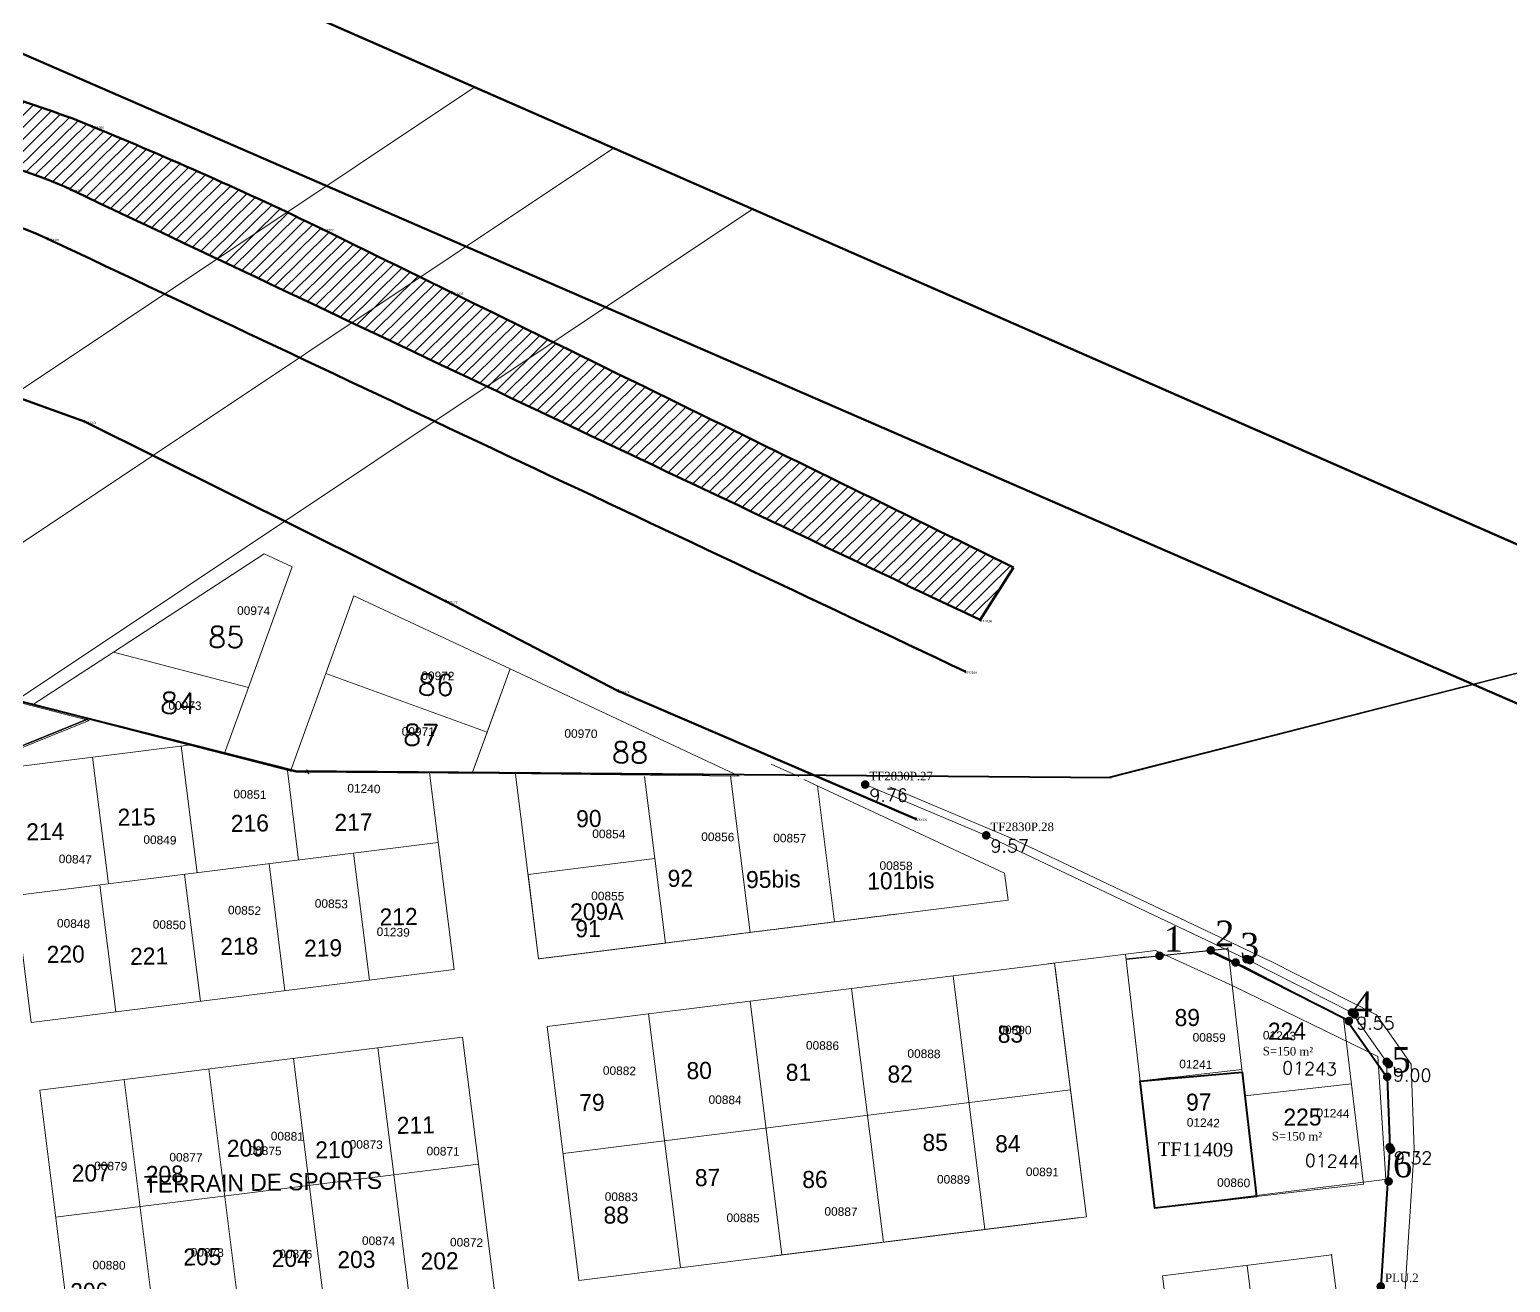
# Model space of a CAD drawing. Header units: metres. Extents: x 251686 to 255059, y 1627526 to 1631912.
# Drawn here: x 253898.6 to 254072.4, y 1631379.8 to 1631526.8 of the extents above; entities that cross this region are included whole.
import ezdxf
from ezdxf.enums import TextEntityAlignment as Align

# ---------------------------------------------------------------- set-up
doc = ezdxf.new("R2010")
doc.units = ezdxf.units.M
doc.header["$MEASUREMENT"] = 0
doc.linetypes.add('DGN Style 1', pattern=[0.16241, 0, -0.16241])
for name, color, linetype in [('A_revoir_niveau_0', 7, 'Continuous'), ('historique_numero_parcelle', 7, 'Continuous'), ('limites_parcelles', 7, 'Continuous'), ('limites_sections', 7, 'Continuous'), ('limites_tf', 7, 'Continuous'), ('numero_lot', 7, 'Continuous'), ('numero_parcelle', 7, 'Continuous'), ('toponymie', 7, 'Continuous')]:
    doc.layers.add(name, color=color, linetype=linetype)
doc.layers.add('Archive Parcelles 2830 Ajoutés', color=165, linetype='Continuous', lineweight=0, true_color=0x5b638b)
doc.layers.add('Lignes HT Vectorisées', color=6, linetype='Continuous', lineweight=0, true_color=0xff00ff)
for name, color, linetype, lineweight in [('Cotation Surface', 1, 'Continuous', 0), ('limites_communes_2025', 7, 'Continuous', 0), ('Numero Parcelles', 7, 'Continuous', 13), ('Régularisation', 1, 'Continuous', 40), ('TITRE FONCIER', 7, 'Continuous', 0), ('TopoAlt', 3, 'Continuous', 0), ('TopoCod', 3, 'Continuous', 0), ('TopoMat', 4, 'Continuous', 0), ('Voirie', 252, 'Continuous', 0), ('檩条', 4, 'Continuous', 0)]:
    doc.layers.add(name, color=color, linetype=linetype, lineweight=lineweight)
doc.styles.get("Standard").update_dxf_attribs({"font": 'txt.shx'})
doc.styles.add('Style-Arial', font='arial.ttf')
doc.styles.add('Style-Times New Roman', font='times.ttf')
doc.styles.add('Style-txt', font='txt.shx')
doc.styles.add('Times 1.0', font='times.ttf', dxfattribs={"width": 0.99, "height": 0.0254})
doc.styles.add('Times 1.5', font='times.ttf', dxfattribs={"width": 0.99, "height": 0.00762})

# ---------------------------------------------------------------- blocks, each defined once
blk = doc.blocks.new('TCPOINT_123')
at = {"color": 0, "const_width": 0.0005, "flags": 128}
blk.add_lwpolyline([(0, 0.00025, 1), (0, -0.00025, 1), (0, 0.00025)], format="xyb", dxfattribs=at)
at = {"color": 0}
blk.add_point((0, 0), dxfattribs=at)
at = {"layer": 'TopoAlt'}
blk.add_attdef('ALT', text='', height=0.0015, dxfattribs=at).set_placement((0.0005, -0.0005), align=Align.TOP_LEFT)
at = {"layer": 'TopoCod'}
blk.add_attdef('COD', text='', height=0.0015, dxfattribs=at).set_placement((-0.0005, 0), align=Align.MIDDLE_RIGHT)
at = {"layer": 'TopoMat', "style": 'Times 1.5', "width": 0.99}
blk.add_attdef('MAT', (0.0005, 0.0005), '', height=0.003, dxfattribs=at)
blk = doc.blocks.new('TCPOINT_29')
at = {"color": 0, "const_width": 0.0005, "flags": 128}
blk.add_lwpolyline([(0, 0.00025, 1), (0, -0.00025, 1), (0, 0.00025)], format="xyb", dxfattribs=at)
at = {"color": 0}
blk.add_point((0, 0), dxfattribs=at)
at = {"layer": 'TopoAlt'}
blk.add_attdef('ALT', text='', height=0.0015, dxfattribs=at).set_placement((0.0005, -0.0005), align=Align.TOP_LEFT)
at = {"layer": 'TopoCod'}
blk.add_attdef('COD', text='', height=0.0015, dxfattribs=at).set_placement((-0.0005, 0), align=Align.MIDDLE_RIGHT)
at = {"layer": 'TopoMat', "style": 'Times 1.5', "width": 0.99}
blk.add_attdef('MAT', (0.0005, 0.0005), '', height=0.003, dxfattribs=at)
blk = doc.blocks.new('*U138')
at = {"layer": '檩条', "color": 7, "linetype": 'Continuous', "lineweight": 0}
for p, q in [((-16.497313, 18.262173, 0.00005), (-18.361767, 33.145849, 0.00005)), ((-6.078739, 19.567291, 0.00005), (-7.943194, 34.450967, 0.00005)), ((5.828201, 21.058855, 0.00005), (4.510017, 31.581733, 0.00005)), ((-27.412008, 16.894906, 0.00005), (22.200146, 23.109743, 0.00005)), ((12.277794, 21.866786, 0.00005), (14.142249, 6.98311, 0.00005)), ((-7.567107, 19.380846, 0.00005), (-5.702652, 4.49717, 0.00005)), ((2.355344, 20.623816, 0.00005), (4.219798, 5.74014, 0.00005)), ((-17.489558, 18.137876, 0.00005), (-15.625103, 3.2542, 0.00005))]:
    blk.add_line(p, q, dxfattribs=at)
at = {"layer": '檩条', "color": 7, "lineweight": 0, "ltscale": 39.37}
for p, q in [((18.865445, -30.722137, 0.00005), (15.136543, -0.954845, 0.00005)), ((-0.979416, -33.208072, 0.00005), (-4.708318, -3.44078, 0.00005)), ((8.943015, -31.965105, 0.00005), (5.214113, -2.197812, 0.00005)), ((-10.901847, -34.451039, 0.00005), (-14.630749, -4.683747, 0.00005)), ((-22.688729, -20.81036, 0.00005), (26.923425, -14.595524, 0.00005))]:
    blk.add_line(p, q, dxfattribs=at)
at = {"layer": '檩条', "color": 5, "lineweight": 0, "style": 'Style-Arial'}
for s, rotation, p in [('00851', 358.3981, (-1.809044, 29.325848, -0.000071)), ('00849', 358.3981, (-12.373838, 23.982426, -0.000071)), ('00847', 358.3981, (-22.301645, 21.718665, -0.000071)), ('00852', 358.3981, (-2.449239, 15.713674, -0.000071)), ('00853', 358.3981, (7.735043, 16.495885, -0.000071)), ('00848', 358.3981, (-22.508094, 14.17408, -0.000071)), ('00850', 358.3981, (-11.279636, 14.034851, -0.000071)), ('01239', 358.26587, (14.998722, 13.17904, 0.00005)), ('00873', 359, (11.823863, -11.769329, 0.00005)), ('00877', 359, (-9.327791, -13.2796, 0.00005)), ('00875', 359, (-0.042561, -12.501937, 0.00005)), ('00871', 359, (20.84698, -12.56067, 0.00005)), ('00879', 359, (-18.147813, -14.300318, 0.00005)), ('00874', 359, (13.269662, -23.071414, 0.00005)), ('00872', 359, (23.594437, -23.251633, 0.00005)), ('00880', 359, (-18.35074, -25.926026, 0.00005)), ('00878', 359, (-6.821451, -24.433446, 0.00005)), ('00876', 359, (3.566622, -24.61477, 0.00005))]:
    blk.add_text(s, height=1, rotation=rotation, dxfattribs=at).set_placement(p, align=Align.TOP_LEFT)
at = {"layer": '檩条', "color": 7, "linetype": 'Continuous', "lineweight": 0, "style": 'Style-Arial'}
blk.add_text('00881', height=1, rotation=359, dxfattribs=at).set_placement((2.566495, -10.802248, 0.00005), align=Align.TOP_LEFT)
at = {"layer": '檩条', "color": 7, "lineweight": 13, "char_height": 1.999996, "attachment_point": 5, "rotation": 0.99997641, "line_spacing_factor": 0.6}
for s, insert in [('\\fComic Sans MS|b0|i0|c00|p71;215', (-13.182308, 26.103706, 0.00005)), ('\\fComic Sans MS|b0|i0|c00|p71;216', (0.102997, 25.381336, 0.00005)), ('\\fComic Sans MS|b0|i0|c00|p71;217', (12.259862, 25.511433, 0.00005)), ('\\fComic Sans MS|b0|i0|c00|p71;214', (-23.901578, 24.40843, 0.00005)), ('\\fComic Sans MS|b0|i0|c00|p71;212', (17.559702, 14.421884, 0.00005)), ('\\fComic Sans MS|b0|i0|c00|p71;220', (-21.504031, 10.012674, 0.00005)), ('\\fComic Sans MS|b0|i0|c00|p71;221', (-11.713668, 9.799294, 0.00005)), ('\\fComic Sans MS|b0|i0|c00|p71;218', (-1.134558, 10.948895, 0.00005)), ('\\fComic Sans MS|b0|i0|c00|p71;219', (8.697512, 10.737375, 0.00005)), ('\\fComic Sans MS|b0|i0|c00|p71;211', (19.569332, -10.026852, 0.00005)), ('\\fComic Sans MS|b0|i0|c00|p71;209', (-0.360548, -12.736988, 0.00005)), ('\\fComic Sans MS|b0|i0|c00|p71;210', (10.011489, -12.918592, 0.00005)), ('\\fComic Sans MS|b0|i0|c00|p71;207', (-18.560216, -15.659528, 0.00005)), ('\\fComic Sans MS|b0|i0|c00|p71;208', (-9.868734, -15.809164, 0.00005)), ('\\fComic Sans MS|b0|i0|c00|p71;205', (-5.471241, -25.488881, 0.00005)), ('\\fComic Sans MS|b0|i0|c00|p71;204', (4.892307, -25.670633, 0.00005)), ('\\fComic Sans MS|b0|i0|c00|p71;203', (12.602282, -25.802709, 0.00005)), ('\\fComic Sans MS|b0|i0|c00|p71;202', (22.36703, -25.973581, 0.00005)), ('\\fComic Sans MS|b0|i0|c00|p71;206', (-18.732026, -29.554236, 0.00005))]:
    blk.add_mtext(s, dxfattribs=dict(at, insert=insert))

msp = doc.modelspace()

# ---------------------------------------------------------------- hatches: boundary and pattern name
at = {"layer": 'voirie', "linetype": 'Continuous', "lineweight": 0}
h = msp.add_hatch(dxfattribs=at)
h.set_pattern_fill('HATCH', style=0, pattern_type=2)
h.set_pattern_definition([(44.628, (253668.0499, 1631419.1287), (-0.702501, 0.7116828), [])])
edge = h.paths.add_edge_path()
edge.add_line((254014.079304, 1631463.667753), (253932.931093, 1631503.370157))
edge.add_spline(control_points=[(253932.931093, 1631503.370157), (253924.092523, 1631507.694497), (253915.098483, 1631511.626571), (253905.977677, 1631515.407409), (253899.921812, 1631517.917739), (253893.648474, 1631519.63697), (253887.292702, 1631521.324847), (253883.300911, 1631522.384931), (253879.285759, 1631523.130477), (253875.209714, 1631523.676347), (253866.144829, 1631524.89033), (253856.924442, 1631525.115679), (253847.84401, 1631524.427036), (253840.300904, 1631523.854981), (253832.852613, 1631522.495762), (253825.45177, 1631520.458336), (253819.318192, 1631518.769783), (253813.36853, 1631516.948793), (253807.673767, 1631514.200629), (253799.463122, 1631510.238358), (253791.447537, 1631506.116216), (253783.652776, 1631501.496319), (253769.011768, 1631492.818704), (253754.391636, 1631484.128872), (253739.824024, 1631475.339329), (253733.473138, 1631471.507445), (253727.173175, 1631467.595833), (253720.820466, 1631463.763466), (253713.383875, 1631459.277232), (253705.763739, 1631455.13038), (253697.985612, 1631451.230459), (253690.627317, 1631447.54104), (253683.138111, 1631444.148493), (253675.436608, 1631441.29165), (253670.760303, 1631439.556993), (253666.081444, 1631437.830032), (253661.40557, 1631436.094638), (253655.087787, 1631433.74987), (253648.761201, 1631431.42864), (253642.452494, 1631429.059544)], knot_values=[0, 0, 0, 0, 0.0932003086, 0.0932003086, 0.0932003086, 0.1550817297, 0.1550817297, 0.1550817297, 0.193946821, 0.193946821, 0.193946821, 0.2803805015, 0.2803805015, 0.2803805015, 0.3521808843, 0.3521808843, 0.3521808843, 0.4116867117, 0.4116867117, 0.4116867117, 0.4974815362, 0.4974815362, 0.4974815362, 0.6586311284, 0.6586311284, 0.6586311284, 0.728885801, 0.728885801, 0.728885801, 0.8111271356, 0.8111271356, 0.8111271356, 0.8889294187, 0.8889294187, 0.8889294187, 0.9361704848, 0.9361704848, 0.9361704848, 1, 1, 1, 1], degree=3, periodic=0)
edge.add_line((253642.452494, 1631429.059544), (253634.560084, 1631426.095724))
edge.add_line((253634.560084, 1631426.095724), (253630.436218, 1631407.185099))
edge.add_spline(control_points=[(253630.436218, 1631407.185099), (253629.827564, 1631404.394019), (253633.358954, 1631402.30819), (253636.014093, 1631400.678747), (253639.345265, 1631398.634426), (253642.625314, 1631397.734968), (253646.190778, 1631397.208601), (253650.604206, 1631396.557048), (253655.098422, 1631396.249524), (253659.490862, 1631396.716238), (253663.446324, 1631397.136522), (253667.324978, 1631397.978165), (253671.138446, 1631399.540675), (253675.113773, 1631401.169504), (253678.870668, 1631402.949457), (253681.974057, 1631405.760455), (253686.355478, 1631409.729073), (253690.615218, 1631413.736494), (253694.824777, 1631417.843276), (253707.364086, 1631430.076437), (253719.775694, 1631442.424586), (253732.355315, 1631454.615382), (253736.55064, 1631458.681034), (253740.858149, 1631462.615467), (253745.193022, 1631466.542284), (253749.881853, 1631470.78974), (253754.880178, 1631474.608656), (253760.057687, 1631478.302022), (253771.436463, 1631486.419053), (253783.543976, 1631492.898333), (253796.102016, 1631499.182443), (253806.537918, 1631504.404624), (253817.027023, 1631508.641817), (253828.378917, 1631511.692146), (253836.596398, 1631513.900238), (253844.874369, 1631514.82893), (253853.196918, 1631515.154087), (253861.345025, 1631515.472428), (253869.559988, 1631515.166881), (253877.706461, 1631514.079934), (253886.497743, 1631512.906952), (253895.495556, 1631511.769239), (253903.472495, 1631507.994517)], knot_values=[0, 0, 0, 0, 0.0271111425, 0.0271111425, 0.0271111425, 0.0611251292, 0.0611251292, 0.0611251292, 0.1032285682, 0.1032285682, 0.1032285682, 0.1411433899, 0.1411433899, 0.1411433899, 0.1806674796, 0.1806674796, 0.1806674796, 0.2364683054, 0.2364683054, 0.2364683054, 0.4026861691, 0.4026861691, 0.4026861691, 0.4581201173, 0.4581201173, 0.4581201173, 0.5180804467, 0.5180804467, 0.5180804467, 0.6498571884, 0.6498571884, 0.6498571884, 0.7593654693, 0.7593654693, 0.7593654693, 0.8386370165, 0.8386370165, 0.8386370165, 0.9162470191, 0.9162470191, 0.9162470191, 1, 1, 1, 1], degree=3, periodic=0)
edge.add_line((253903.472495, 1631507.994517), (254010.180906, 1631457.499639))
edge.add_line((254010.180906, 1631457.499639), (254014.079304, 1631463.667753))

# ---------------------------------------------------------------- linework, layer by layer
at = {"layer": 'A_revoir_niveau_0', "color": 7, "ltscale": 39.37, "flags": 128}
msp.add_lwpolyline([(253931.16458, 1631439.880007), (253931.376449, 1631439.459546)], dxfattribs=at)
at = {"layer": 'A_revoir_niveau_0', "color": 1, "ltscale": 39.37, "flags": 128}
msp.add_lwpolyline([(253931.164682, 1631439.87998), (253931.188149, 1631439.905447)], close=True, dxfattribs=at)
at = {"layer": 'A_revoir_niveau_0', "color": 7, "lineweight": 0, "flags": 128}
msp.add_lwpolyline([(253996.672907, 1631438.190989), (254010.879907, 1631432.234989), (254041.424907, 1631417.715989), (254053.785907, 1631411.458989), (254057.857907, 1631405.665989), (254058.211907, 1631395.647989), (254057.161907, 1631379.325989), (254054.597907, 1631363.095989), (254056.112907, 1631348.883989)], dxfattribs=at)
at = {"layer": 'A_revoir_niveau_0', "color": 1, "lineweight": 0, "flags": 128}
msp.add_lwpolyline([(253999.537174, 1631437.916475), (254013.744174, 1631431.960475), (254044.289174, 1631417.441475), (254056.650174, 1631411.184475), (254060.722174, 1631405.391475), (254061.076174, 1631395.373475), (254060.026174, 1631379.051475), (254057.462174, 1631362.821475), (254058.977174, 1631348.609475)], dxfattribs=at)
at = {"layer": 'A_revoir_niveau_0', "color": 7, "lineweight": 30, "ltscale": 1000, "flags": 128}
for points in [[(254027.298223, 1631417.696513), (254039.232375, 1631418.956473)], [(254029.670924, 1631417.947013), (254027.298223, 1631417.696513)], [(254037.215026, 1631418.743489), (254041.365045, 1631416.717138), (254052.78598, 1631410.784456)]]:
    msp.add_lwpolyline(points, dxfattribs=at)
at = {"layer": 'A_revoir_niveau_0', "color": 7, "lineweight": 40, "flags": 128}
for points in [[(254036.813397, 1631418.800821), (254040.984473, 1631416.818177), (254053.11153, 1631410.679597), (254057.922705, 1631403.835015)], [(254057.922705, 1631403.835015), (254058.212005, 1631395.648001), (254057.162005, 1631379.326001), (254054.598005, 1631363.096001), (254056.113005, 1631348.884001)]]:
    msp.add_lwpolyline(points, dxfattribs=at)
at = {"layer": 'A_revoir_niveau_0', "color": 0, "ltscale": 39.37}
for p in [(253930.987607, 1631439.679837), (253931.014272, 1631439.660369), (253931.089084, 1631439.77008), (253931.089084, 1631439.77008), (253931.115748, 1631439.750611), (253931.19056, 1631439.860322), (253931.191244, 1631439.860539), (253931.191244, 1631439.860539)]:
    msp.add_point(p, dxfattribs=at)
at = {"layer": 'A_revoir_niveau_0', "color": 0, "lineweight": 0, "ltscale": 39.37}
for p in [(253930.987607, 1631439.679837), (253931.014272, 1631439.660369), (253931.089084, 1631439.77008), (253931.089084, 1631439.77008), (253931.115748, 1631439.750611), (253931.19056, 1631439.860322), (253931.191244, 1631439.860539), (253931.191244, 1631439.860539)]:
    msp.add_point(p, dxfattribs=at)
at = {"layer": 'Archive Parcelles 2830 Ajoutés', "color": 1, "lineweight": 0, "ltscale": 39.37}
for p, q in [((254018.108839, 1631417.159302), (254030.732159, 1631418.740605)), ((254028.817071, 1631403.383502), (254032.596726, 1631403.856973))]:
    msp.add_line(p, q, dxfattribs=at)
at = {"layer": 'Archive Parcelles 2830 Ajoutés', "color": 1, "lineweight": 0}
msp.add_line((254039.824638, 1631414.581112), (254030.732159, 1631418.740605), dxfattribs=at)
at = {"layer": 'Archive Parcelles 2830 Ajoutés', "color": 1, "lineweight": 0, "flags": 128}
msp.add_lwpolyline([(254057.972085, 1631391.918502), (254030.645037, 1631388.495285)], dxfattribs=at)
at = {"layer": 'Lignes HT Vectorisées', "color": 5, "flags": 128}
msp.add_lwpolyline([(253756.669149, 1629670.287472), (253861.621399, 1629827.964829), (253775.882942, 1630131.985118), (253683.847384, 1630461.074745), (253586.374624, 1630811.106198), (253617.63126, 1631056.920646), (253648.501603, 1631303.479896), (253822.386232, 1631416.29853), (253967.163614, 1631512.857485)], dxfattribs=at)
at = {"layer": 'limites_communes_2025', "color": 3, "lineweight": 80, "flags": 128}
for points in [[(252710.2872, 1631107.3833), (252982.4701, 1631682.9759), (252993.7572, 1631687.3199), (253010.694, 1631729.9757), (253066.3854, 1631842.8952), (253066.3854, 1631842.8952), (253098.7298, 1631912.4498), (253659.0228, 1631648.0069), (253757.0504, 1631605.0124), (254274.3391, 1631378.1314), (254622, 1631294), (254624.2075, 1631293.4301), (254621.5327, 1631279.8563), (254569.5419, 1631182.2248), (254530.2512, 1631049.2714), (254527.2805, 1631037.9628), (254483.023, 1630869.4867), (254395.3871, 1630569.1026), (254353.2541, 1630409.5098), (254309.9852, 1630253.9323), (254287.3632, 1630130.504)], [(254274.3391, 1631378.1314), (253757.0504, 1631605.0124), (253659.0228, 1631648.0069)]]:
    msp.add_lwpolyline(points, dxfattribs=at)
at = {"layer": 'limites_parcelles', "color": 7, "linetype": 'Continuous', "lineweight": 0}
for p, q in [((253895.102237, 1631440.047432), (253917.302645, 1631442.828442)), ((253985.64175, 1631440.604158), (253988.905887, 1631439.122965)), ((253895.102237, 1631440.047432), (253898.831147, 1631410.28008)), ((253948.4433, 1631416.494917), (253945.55084, 1631439.585016)), ((254030.645087, 1631388.494847), (254027.228855, 1631418.301752)), ((254042.567039, 1631389.861247), (254039.220176, 1631419.062913)), ((253898.831147, 1631410.28008), (253948.4433, 1631416.494917)), ((254052.78598, 1631410.784456), (254055.139031, 1631391.302149)), ((253899.82552, 1631402.342136), (253949.437674, 1631408.556972)), ((253953.166576, 1631378.78968), (253949.437674, 1631408.556972)), ((254028.93709, 1631403.397258), (254040.859043, 1631404.763657)), ((253903.554422, 1631372.574843), (253899.82552, 1631402.342136)), ((254041.213801, 1631401.668361), (254053.713985, 1631403.100955))]:
    msp.add_line(p, q, dxfattribs=at)
at = {"layer": 'limites_parcelles', "color": 7, "lineweight": 0, "ltscale": 39.37}
for p, q in [((253958.365731, 1631417.737884), (253955.649729, 1631439.419338)), ((253973.249377, 1631419.602335), (253970.802645, 1631439.134248)), ((253983.171808, 1631420.845303), (253980.871517, 1631439.208194)), ((253993.094239, 1631422.08827), (253991.097117, 1631438.031008)), ((253957.122764, 1631427.660315), (253972.00641, 1631429.524766)), ((253973.249377, 1631419.602335), (253972.00641, 1631429.524766)), ((253958.365731, 1631417.737884), (253957.122764, 1631427.660315)), ((254013.036049, 1631427.802836), (254013.432748, 1631424.636043)), ((253958.365731, 1631417.737884), (254013.432748, 1631424.636043)), ((253958.365731, 1631417.737884), (253973.249377, 1631419.602335)), ((253959.360105, 1631409.79994), (254018.89469, 1631417.257744)), ((254022.623592, 1631387.490452), (254018.89469, 1631417.257744)), ((253998.809758, 1631384.50733), (253995.080856, 1631414.274622)), ((254010.716675, 1631385.998891), (254006.987773, 1631415.766183)), ((253986.902841, 1631383.015769), (253983.173939, 1631412.783061)), ((253974.995924, 1631381.524208), (253971.267022, 1631411.291501)), ((253963.089007, 1631380.032647), (253959.360105, 1631409.79994)), ((253961.224556, 1631394.916294), (254020.759141, 1631402.374098)), ((253963.089007, 1631380.032647), (254022.623592, 1631387.490452))]:
    msp.add_line(p, q, dxfattribs=at)
at = {"layer": 'limites_parcelles', "color": 7, "linetype": 'DGN Style 1', "lineweight": 0}
msp.add_line((253958.365731, 1631417.737884), (254000.385997, 1631423.001697), dxfattribs=at)
at = {"layer": 'limites_parcelles', "color": 7, "lineweight": 0}
msp.add_line((254022.623592, 1631387.490452), (254018.961273, 1631416.726217), dxfattribs=at)
at = {"layer": 'limites_parcelles', "color": 7, "lineweight": 0, "ltscale": 39370}
for p, q in [((254031.556006, 1631380.547003), (254051.400576, 1631383.03306)), ((254055.129653, 1631353.266263), (254051.400576, 1631383.03306)), ((254045.207368, 1631352.023235), (254041.478291, 1631381.790032)), ((254035.285083, 1631350.780207), (254031.556006, 1631380.547003))]:
    msp.add_line(p, q, dxfattribs=at)
at = {"layer": 'limites_parcelles', "color": 7, "lineweight": 0, "flags": 128}
for points in [[(253761.441639, 1630127.929408), (253669.399425, 1630457.042785), (253571.924424, 1630807.082271), (253571.51908, 1630809.029393), (253571.374904, 1630811.013026), (253571.494427, 1630812.998296), (253602.749246, 1631058.798456), (253633.6178, 1631305.343416), (253634.165779, 1631307.894016), (253635.14739, 1631310.311098), (253636.532942, 1631312.521547), (253638.280524, 1631314.458505), (253640.337273, 1631316.063379), (253814.14227, 1631428.830345), (253814.14227, 1631428.830345), (253950.854808, 1631520.01047), (253983.472344, 1631505.704533), (253830.629866, 1631403.767217), (253662.51866, 1631294.693741), (253632.51326, 1631055.042836), (253601.636463, 1630812.215479), (253698.295348, 1630465.106707), (253790.324263, 1630136.040833)], [(254039.824638, 1631414.581112), (254056.833747, 1631406.308443), (254057.742296, 1631391.889717)], [(254022.623592, 1631387.490452), (253985.64175, 1631382.857794)], [(254021.806966, 1631387.388154), (253985.641848, 1631382.857807)]]:
    msp.add_lwpolyline(points, dxfattribs=at)
at = {"layer": 'limites_parcelles', "color": 7, "lineweight": 0, "ltscale": 39.37, "flags": 128}
msp.add_lwpolyline([(253989.484642, 1631438.782761), (254013.036049, 1631427.802836)], dxfattribs=at)
at = {"layer": 'limites_parcelles', "color": 7, "linetype": 'Continuous', "lineweight": 0, "flags": 128}
msp.add_lwpolyline([(254055.139031, 1631391.302149), (254030.645087, 1631388.494847)], dxfattribs=at)
at = {"layer": 'limites_parcelles', "color": 7, "linetype": 'Continuous', "lineweight": 0}
for points in [[(253926.14898, 1631465.262976), (253929.44698, 1631463.720976), (253924.31298, 1631449.594976), (253908.48698, 1631453.739976)], [(253955.00598, 1631451.767976), (253936.68798, 1631460.329976), (253933.39398, 1631451.227976), (253952.31098, 1631444.352976)], [(253924.31298, 1631449.594976), (253921.46498, 1631441.758976), (253898.98098, 1631447.537976), (253908.48698, 1631453.739976)], [(253952.31098, 1631444.352976), (253950.55798, 1631439.531976), (253929.24498, 1631439.759976), (253933.39398, 1631451.227976)], [(253981.89898, 1631439.196976), (253955.00598, 1631451.767976), (253950.55798, 1631439.531976)]]:
    msp.add_3dface(points, dxfattribs=at)
at = {"layer": 'limites_sections', "color": 112, "linetype": 'Continuous', "lineweight": 40, "flags": 128}
msp.add_lwpolyline([(253674.590697, 1631377.408104), (253696.537777, 1631631.552986), (253757.0504, 1631605.0124), (254274.3391, 1631378.1314), (254391.230087, 1631349.844634), (254373.700701, 1631270.312536), (254242.098307, 1630809.467069), (253976.914647, 1630881.792805), (253928.216166, 1630961.492497), (253736.80282, 1630938.191521), (253609.69659, 1630931.397239), (253609.133378, 1630987.020807), (253623.83294, 1631051.575567), (253646.244957, 1631234.319701), (253674.590697, 1631377.408104)], close=True, dxfattribs=at)
at = {"layer": 'limites_tf', "color": 5, "linetype": 'Continuous', "lineweight": 30}
for p, q in [((253929.862811, 1631439.780636), (253862.43798, 1631456.929976)), ((253818.461117, 1631410.52824), (253905.634214, 1631445.945696)), ((253905.634214, 1631445.945696), (253929.862811, 1631439.780636)), ((253929.862811, 1631439.780636), (254025.53971, 1631438.999371))]:
    msp.add_line(p, q, dxfattribs=at)
at = {"layer": 'limites_tf', "color": 80, "linetype": 'Continuous', "lineweight": 13}
msp.add_line((253905.23798, 1631445.931976), (253929.24498, 1631439.758976), dxfattribs=at)
at = {"layer": 'limites_tf', "color": 5, "linetype": 'Continuous', "lineweight": 30, "flags": 128}
for points in [[(253842.154425, 1631567.686075), (254094.929367, 1631456.819876), (254025.187551, 1631439.005917), (253929.869701, 1631439.644724), (253861.199445, 1631457.148589), (253816.570601, 1631498.262269), (253779.16867, 1631547.831239), (253842.154425, 1631567.686075)], [(254274.3391, 1631378.1314), (254094.976587, 1631456.799166), (254025.54142, 1631439.008178), (253929.864547, 1631439.792616), (253905.635539, 1631445.95606), (253905.632255, 1631445.956895), (253818.461883, 1631410.543913), (253674.277908, 1631258.406557), (253665.394457, 1631185.372073), (253745.984499, 1631186.024399), (253792.46809, 1631183.466396), (253798.245874, 1631304.469707), (253966.13604, 1631327.311891), (253984.263036, 1631250.786115), (254072.173207, 1631231.504368), (254122.355221, 1631360.284141), (254263.725588, 1631310.14601), (254286.770059, 1631375.123199), (254274.3391, 1631378.1314)]]:
    msp.add_lwpolyline(points, close=True, dxfattribs=at)
at = {"layer": 'limites_tf', "color": 5, "linetype": 'Continuous', "lineweight": 40, "flags": 128}
msp.add_lwpolyline([(254040.893607, 1631404.46208), (254041.213801, 1631401.668361), (254042.567039, 1631389.861247), (254030.645087, 1631388.494847), (254028.93709, 1631403.397258), (254040.893607, 1631404.46208)], close=True, dxfattribs=at)
at = {"layer": 'limites_tf', "color": 0, "lineweight": 0, "ltscale": 39370}
for p in [(254051.400483, 1631383.033048), (254051.400576, 1631383.03306)]:
    msp.add_point(p, dxfattribs=at)
at = {"layer": 'Régularisation', "color": 1, "linetype": 'Continuous', "lineweight": 13, "flags": 128}
msp.add_lwpolyline([(253839.764432, 1631477.428908), (253862.454658, 1631456.808139), (253905.623831, 1631445.708344), (253818.364453, 1631410.503997), (253673.8142, 1631258.714609), (253664.56035, 1631257.260146), (253678.091869, 1631366.549654), (253696.37845, 1631371.500713), (253714.560694, 1631385.713133), (253732.851333, 1631402.994682), (253767.095856, 1631437.91941), (253785.21246, 1631451.522411), (253805.648614, 1631462.903862), (253839.764432, 1631477.428908)], close=True, dxfattribs=at)
at = {"layer": 'voirie', "color": 7, "linetype": 'Continuous', "lineweight": 80}
msp.add_line((254014.079304, 1631463.667753), (254010.180906, 1631457.499639), dxfattribs=at)
at = {"layer": 'voirie', "color": 7, "linetype": 'Continuous', "lineweight": 80, "flags": 128}
for points in [[(253698.51917, 1631630.683955), (253845.452498, 1631546.722054), (254110.962317, 1631431.283002), (254263.236638, 1631383.000901)], [(254002.582337, 1631434.179481), (253967.658067, 1631449.191546), (253947.456042, 1631459.726932), (253905.076879, 1631480.786526), (253881.839745, 1631489.158572), (253857.730905, 1631492.342168), (253833.242768, 1631489.012089), (253796.061212, 1631473.645168), (253774.262524, 1631461.750447), (253754.966455, 1631447.324424), (253719.981128, 1631412.270829), (253702.07385, 1631395.343736), (253685.777384, 1631383.003282)], [(254002.582244, 1631434.179469), (253985.64175, 1631441.461276)]]:
    msp.add_lwpolyline(points, dxfattribs=at)
at = {"layer": 'voirie', "color": 7, "linetype": 'Continuous', "lineweight": 80}
for points, knots in [([(254014.079304, 1631463.667753), (253987.0299, 1631476.901888), (253959.980497, 1631490.136023), (253932.931093, 1631503.370157), (253924.092523, 1631507.694497), (253915.098483, 1631511.626571), (253905.977677, 1631515.407409), (253899.921812, 1631517.917739), (253893.648474, 1631519.63697), (253887.292702, 1631521.324847), (253883.300911, 1631522.384931), (253879.285759, 1631523.130477), (253875.209714, 1631523.676347), (253866.144829, 1631524.89033), (253856.924442, 1631525.115679), (253847.84401, 1631524.427036), (253840.300904, 1631523.854981), (253832.852613, 1631522.495762), (253825.45177, 1631520.458336), (253819.318192, 1631518.769783), (253813.36853, 1631516.948793), (253807.673767, 1631514.200629), (253799.463122, 1631510.238358), (253791.447537, 1631506.116216), (253783.652776, 1631501.496319), (253769.011768, 1631492.818704), (253754.391636, 1631484.128872), (253739.824024, 1631475.339329), (253733.473138, 1631471.507445), (253727.173175, 1631467.595833), (253720.820466, 1631463.763466), (253713.383875, 1631459.277232), (253705.763739, 1631455.13038), (253697.985612, 1631451.230459), (253690.627317, 1631447.54104), (253683.138111, 1631444.148493), (253675.436608, 1631441.29165), (253670.760303, 1631439.556993), (253666.081444, 1631437.830032), (253661.40557, 1631436.094638), (253655.087787, 1631433.74987), (253648.761201, 1631431.42864), (253642.452494, 1631429.059544), (253639.821691, 1631428.071604), (253637.190887, 1631427.083664), (253634.560084, 1631426.095724)], [0, 0, 0, 0, 0.2174253252, 0.2174253252, 0.2174253252, 0.2884704723, 0.2884704723, 0.2884704723, 0.3356417182, 0.3356417182, 0.3356417182, 0.3652679735, 0.3652679735, 0.3652679735, 0.4311550251, 0.4311550251, 0.4311550251, 0.4858873414, 0.4858873414, 0.4858873414, 0.5312477091, 0.5312477091, 0.5312477091, 0.5966477707, 0.5966477707, 0.5966477707, 0.719489601, 0.719489601, 0.719489601, 0.7730436464, 0.7730436464, 0.7730436464, 0.835734938, 0.835734938, 0.835734938, 0.8950424096, 0.8950424096, 0.8950424096, 0.9310535403, 0.9310535403, 0.9310535403, 0.979709788, 0.979709788, 0.979709788, 1, 1, 1, 1]), ([(253634.560084, 1631426.095724), (253633.185462, 1631419.792182), (253631.81084, 1631413.48864), (253630.436218, 1631407.185099), (253629.827564, 1631404.394019), (253633.358954, 1631402.30819), (253636.014093, 1631400.678747), (253639.345265, 1631398.634426), (253642.625314, 1631397.734968), (253646.190778, 1631397.208601), (253650.604206, 1631396.557048), (253655.098422, 1631396.249524), (253659.490862, 1631396.716238), (253663.446324, 1631397.136522), (253667.324978, 1631397.978165), (253671.138446, 1631399.540675), (253675.113773, 1631401.169504), (253678.870668, 1631402.949457), (253681.974057, 1631405.760455), (253686.355478, 1631409.729073), (253690.615218, 1631413.736494), (253694.824777, 1631417.843276), (253707.364086, 1631430.076437), (253719.775694, 1631442.424586), (253732.355315, 1631454.615382), (253736.55064, 1631458.681034), (253740.858149, 1631462.615467), (253745.193022, 1631466.542284), (253749.881853, 1631470.78974), (253754.880178, 1631474.608656), (253760.057687, 1631478.302022), (253771.436463, 1631486.419053), (253783.543976, 1631492.898333), (253796.102016, 1631499.182443), (253806.537918, 1631504.404624), (253817.027023, 1631508.641817), (253828.378917, 1631511.692146), (253836.596398, 1631513.900238), (253844.874369, 1631514.82893), (253853.196918, 1631515.154087), (253861.345025, 1631515.472428), (253869.559988, 1631515.166881), (253877.706461, 1631514.079934), (253886.497743, 1631512.906952), (253895.495556, 1631511.769239), (253903.472495, 1631507.994517), (253939.041965, 1631491.162891), (253974.611435, 1631474.331265), (254010.180906, 1631457.499639)], [0, 0, 0, 0, 0.0426778891, 0.0426778891, 0.0426778891, 0.061574792, 0.061574792, 0.061574792, 0.0852830885, 0.0852830885, 0.0852830885, 0.1146298635, 0.1146298635, 0.1146298635, 0.1410571048, 0.1410571048, 0.1410571048, 0.1686060318, 0.1686060318, 0.1686060318, 0.207500106, 0.207500106, 0.207500106, 0.3233566339, 0.3233566339, 0.3233566339, 0.3619949884, 0.3619949884, 0.3619949884, 0.4037883036, 0.4037883036, 0.4037883036, 0.4956388148, 0.4956388148, 0.4956388148, 0.5719678501, 0.5719678501, 0.5719678501, 0.6272213951, 0.6272213951, 0.6272213951, 0.6813168167, 0.6813168167, 0.6813168167, 0.7396939932, 0.7396939932, 0.7396939932, 1, 1, 1, 1]), ([(253618.558244, 1630811.932652), (253615.639965, 1630812.823285), (253612.721686, 1630813.713918), (253609.803407, 1630814.60455), (253607.051619, 1630815.444371), (253604.28836, 1630818.63114), (253604.597998, 1630821.489492), (253608.879476, 1630861.012923), (253613.679035, 1630900.534004), (253618.076199, 1630940.073487), (253623.136282, 1630985.573973), (253628.268606, 1631030.976074), (253633.223772, 1631076.576022), (253634.317535, 1631086.641381), (253634.390859, 1631096.772138), (253634.417469, 1631106.867911), (253634.441295, 1631115.907208), (253633.982819, 1631124.943612), (253633.083457, 1631133.978144), (253632.018726, 1631144.673885), (253630.477717, 1631155.231028), (253628.292656, 1631165.75292), (253626.554852, 1631174.121101), (253624.462729, 1631182.356365), (253622.245744, 1631190.583704), (253615.784295, 1631214.56245), (253606.592977, 1631237.586064), (253600.20021, 1631261.731338), (253597.027588, 1631273.714228), (253595.436991, 1631285.931137), (253594.149848, 1631298.19839), (253593.061889, 1631308.567295), (253593.037429, 1631319.04618), (253593.55566, 1631329.437908), (253594.188212, 1631342.122032), (253596.8899, 1631354.525442), (253600.110726, 1631367.008141), (253602.257842, 1631375.329548), (253604.954448, 1631382.588503), (253611.011083, 1631389.976855), (253613.642329, 1631393.186654), (253616.792364, 1631396.786055), (253620.285227, 1631395.975768), (253624.378482, 1631395.0262), (253628.459689, 1631393.20247), (253632.606743, 1631392.010686), (253636.54384, 1631390.87924), (253640.468697, 1631389.654666), (253644.453802, 1631388.746699), (253649.761946, 1631387.537291), (253655.405416, 1631388.431876), (253660.812723, 1631389.297499), (253665.215455, 1631390.002306), (253669.489528, 1631390.982027), (253673.644372, 1631392.898265), (253678.238138, 1631395.016937), (253682.490995, 1631397.435796), (253686.073026, 1631400.813738), (253690.223101, 1631404.727358), (253694.323273, 1631408.653403), (253698.389043, 1631412.636025), (253711.293324, 1631425.2764), (253724.093398, 1631438.011808), (253737.033453, 1631450.616925), (253740.955361, 1631454.437318), (253745.028885, 1631458.085565), (253749.109963, 1631461.745752), (253753.835806, 1631465.984208), (253758.828345, 1631469.83763), (253764.00603, 1631473.567288), (253774.841242, 1631481.37225), (253786.412482, 1631487.56758), (253798.462042, 1631493.48), (253808.963888, 1631498.632994), (253819.557771, 1631502.666107), (253830.925024, 1631505.693489), (253838.266496, 1631507.648705), (253845.655041, 1631508.615547), (253853.090516, 1631508.931646), (253861.206892, 1631509.276692), (253869.398631, 1631508.891861), (253877.514405, 1631507.757047), (253885.439796, 1631506.648854), (253893.544762, 1631505.622911), (253900.743999, 1631502.228111), (253936.629224, 1631485.306432), (253972.51445, 1631468.384754), (254008.399675, 1631451.463076)], [0, 0, 0, 0, 0.0087382484, 0.0087382484, 0.0087382484, 0.0169779686, 0.0169779686, 0.0169779686, 0.1309114656, 0.1309114656, 0.1309114656, 0.2620216633, 0.2620216633, 0.2620216633, 0.2909618549, 0.2909618549, 0.2909618549, 0.3168735907, 0.3168735907, 0.3168735907, 0.3475497981, 0.3475497981, 0.3475497981, 0.3719469377, 0.3719469377, 0.3719469377, 0.4430528956, 0.4430528956, 0.4430528956, 0.4783415758, 0.4783415758, 0.4783415758, 0.5081693578, 0.5081693578, 0.5081693578, 0.5445770939, 0.5445770939, 0.5445770939, 0.5688477719, 0.5688477719, 0.5688477719, 0.5793919363, 0.5793919363, 0.5793919363, 0.5917485506, 0.5917485506, 0.5917485506, 0.6034795707, 0.6034795707, 0.6034795707, 0.6191052461, 0.6191052461, 0.6191052461, 0.6318279681, 0.6318279681, 0.6318279681, 0.6458947313, 0.6458947313, 0.6458947313, 0.6621922199, 0.6621922199, 0.6621922199, 0.7139185453, 0.7139185453, 0.7139185453, 0.7295959021, 0.7295959021, 0.7295959021, 0.7477501072, 0.7477501072, 0.7477501072, 0.7857409622, 0.7857409622, 0.7857409622, 0.8188520569, 0.8188520569, 0.8188520569, 0.840236657, 0.840236657, 0.840236657, 0.8635795445, 0.8635795445, 0.8635795445, 0.8863748433, 0.8863748433, 0.8863748433, 1, 1, 1, 1])]:
    msp.add_open_spline(points, degree=3, knots=knots, dxfattribs=at)
for p in [(253905.977677, 1631515.407409), (253903.472495, 1631507.994517), (253932.931093, 1631503.370157), (253900.743999, 1631502.228111), (253948.152064, 1631495.923177), (253905.076879, 1631480.786526), (253947.456042, 1631459.726932), (254010.180906, 1631457.499639), (254008.399675, 1631451.463076), (253967.658067, 1631449.191546), (254002.582244, 1631434.179469), (254002.582337, 1631434.179481)]:
    msp.add_point(p, dxfattribs=at)

# ---------------------------------------------------------------- block references
at = {"layer": 'toponymie', "color": 0, "lineweight": 0}
ref = msp.add_blockref('TCPOINT_123', (253996.672907, 1631438.190989), dxfattribs=dict(at, xscale=1000, yscale=1000, zscale=1000))
ref.add_attrib('MAT', 'TF2830P.27', (253997.172907, 1631438.690989), dxfattribs={"layer": 'TopoMat', "height": 1, "style": 'Times 1.5', "width": 0.99})
ref.add_attrib('ALT', '9.76', dxfattribs={"layer": 'TopoAlt', "height": 1.5}).set_placement((253997.172907, 1631437.690989), align=Align.TOP_LEFT)
ref = msp.add_blockref('TCPOINT_123', (254010.879907, 1631432.234989), dxfattribs=dict(at, xscale=1000, yscale=1000, zscale=1000))
ref.add_attrib('MAT', 'TF2830P.28', (254011.379907, 1631432.734989), dxfattribs={"layer": 'TopoMat', "height": 1, "style": 'Times 1.5', "width": 0.99})
ref.add_attrib('ALT', '9.57', dxfattribs={"layer": 'TopoAlt', "height": 1.5}).set_placement((254011.379907, 1631431.734989), align=Align.TOP_LEFT)
at = {"layer": 'toponymie', "lineweight": 30, "ltscale": 1000, "xscale": 1000, "yscale": 1000, "zscale": 1000, "rotation": 359.3981}
for p, values in [((254031.206849, 1631418.10917), {'MAT': '1'}), ((254037.215026, 1631418.743489), {'MAT': '2'}), ((254040.134951, 1631417.317762), {'MAT': '3'}), ((254053.426947, 1631410.451502), {'MAT': '4'}), ((254057.920317, 1631403.914133), {'MAT': '5'}), ((254058.090149, 1631391.640383), {'MAT': '6'})]:
    msp.add_blockref('TCPOINT_29', p, dxfattribs=at).add_auto_attribs(values)
at = {"layer": 'toponymie', "color": 0, "lineweight": 0, "xscale": 1000, "yscale": 1000, "zscale": 1000}
for p in [(254041.424907, 1631417.715989), (254057.857907, 1631405.665989)]:
    msp.add_blockref('TCPOINT_123', p, dxfattribs=at)
at = {"layer": 'toponymie', "color": 0, "lineweight": 30, "ltscale": 1000, "xscale": 1000, "yscale": 1000, "zscale": 1000, "rotation": 359.3981}
for p in [(254041.814983, 1631417.610284), (254054.109572, 1631411.223778), (254058.369234, 1631395.367155)]:
    msp.add_blockref('TCPOINT_29', p, dxfattribs=at)
at = {"layer": 'toponymie', "color": 0, "lineweight": 0, "xscale": 1000, "yscale": 1000, "zscale": 1000}
for p, values in [((254053.785907, 1631411.458989), {'ALT': '9.55'}), ((254058.211907, 1631395.647989), {'ALT': '9.32'})]:
    msp.add_blockref('TCPOINT_123', p, dxfattribs=at).add_auto_attribs(values)
at = {"layer": 'toponymie', "color": 0, "lineweight": 30, "ltscale": 1000, "xscale": 1000, "yscale": 1000, "zscale": 1000, "rotation": 359.3981}
msp.add_blockref('TCPOINT_29', (254058.120492, 1631405.388321), dxfattribs=at).add_auto_attribs({'ALT': '9.00'})
at = {"layer": 'toponymie', "color": 0, "lineweight": 0}
ref = msp.add_blockref('TCPOINT_123', (254057.161907, 1631379.325989), dxfattribs=dict(at, xscale=1000, yscale=1000, zscale=1000))
ref.add_attrib('MAT', 'PLU.2', (254057.661907, 1631379.825989), dxfattribs={"layer": 'TopoMat', "height": 1, "style": 'Times 1.5', "width": 0.99})
ref.add_attrib('ALT', '9.32', dxfattribs={"layer": 'TopoAlt', "height": 1.5}).set_placement((254057.661907, 1631378.825989), align=Align.TOP_LEFT)
at = {"layer": '檩条', "color": 7, "lineweight": 0, "ltscale": 39.37}
msp.add_blockref('*U138', (253924.3787, 1631408.26885, -0.00005), dxfattribs=at)

# ---------------------------------------------------------------- texts
at = {"layer": 'Cotation Surface', "color": 7, "style": 'Times 1.0', "width": 0.99}
for p in [(254046.276728, 1631406.907626), (254047.333208, 1631396.935969)]:
    msp.add_text('S=150 m²', height=1, rotation=359.575961, dxfattribs=at).set_placement(p, align=Align.MIDDLE_CENTER)
at = {"layer": 'historique_numero_parcelle', "color": 7, "lineweight": 0, "style": 'Style-Arial'}
for s, p in [('01243', (254043.350808, 1631409.30115)), ('01241', (254033.538119, 1631405.925615)), ('01242', (254034.422069, 1631399.079649)), ('01244', (254049.635353, 1631400.195945))]:
    msp.add_text(s, height=1, rotation=358.26587, dxfattribs=at).set_placement(p, align=Align.TOP_LEFT)
at = {"layer": 'Numero Parcelles', "color": 5, "lineweight": 0, "char_height": 1.499997, "width": 4.025, "attachment_point": 1, "rotation": 358.3980875, "style": 'Style-txt'}
for s, insert in [('01243', (254045.622543, 1631405.723815)), ('01244', (254048.28495, 1631394.868506))]:
    msp.add_mtext(s, dxfattribs=dict(at, insert=insert))
at = {"layer": 'numero_lot', "color": 7, "linetype": 'Continuous', "lineweight": 0}
for s, p in [('85', (253921.70698, 1631455.489976)), ('86', (253946.29498, 1631449.891976)), ('84', (253916.07998, 1631447.739976)), ('87', (253944.59098, 1631443.997976)), ('88', (253969.08898, 1631441.951976))]:
    msp.add_text(s, height=2.479, rotation=359.46641, dxfattribs=at).set_placement(p, align=Align.MIDDLE_CENTER)
at = {"layer": 'numero_lot', "color": 7, "lineweight": 13, "char_height": 1.999996, "attachment_point": 5, "rotation": 0.99997641}
for s, insert, line_spacing_factor in [('\\fComic Sans MS|b0|i0|c00|p71;90', (253964.255498, 1631434.189912), 0.6), ('\\fComic Sans MS|b0|i0|c00|p71;92', (253974.985165, 1631427.190955), 0.6), ('\\fComic Sans MS|b0|i0|c00|p71;95bis', (253985.898572, 1631427.076647), 0.6), ('\\fComic Sans MS|b0|i0|c00|p71;101bis', (254000.856528, 1631426.919506), 0.6), ('\\fComic Sans MS|b0|i0|c00|p71;91', (253964.152829, 1631421.275181), 0.6), ('\\fComic Sans MS|b0|i0|c00|p71;83', (254013.709949, 1631408.891007), 0.6), ('\\fComic Sans MS|b0|i0|c00|p71;80', (253977.20125, 1631404.634124), 0.6), ('\\fComic Sans MS|b0|i0|c00|p71;81', (253988.844462, 1631404.432043), 0.6), ('\\fComic Sans MS|b0|i0|c00|p71;82', (254000.78, 1631404.224399), 0.6), ('\\fComic Sans MS|b0|i0|c00|p71;79', (253964.621135, 1631400.879623), 0.6), ('\\fComic Sans MS|b0|i0|c00|p71;97', (254035.817595, 1631400.932602), 0.832576), ('\\fComic Sans MS|b0|i0|c00|p71;85', (254004.883828, 1631396.202255), 0.6), ('\\fComic Sans MS|b0|i0|c00|p71;84', (254013.414187, 1631396.052501), 0.6), ('\\fComic Sans MS|b0|i0|c00|p71;TERRAIN DE SPORTS', (253926.019132, 1631391.512857), 0.6), ('\\fComic Sans MS|b0|i0|c00|p71;87', (253978.181055, 1631392.080774), 0.6), ('\\fComic Sans MS|b0|i0|c00|p71;86', (253990.778592, 1631391.863352), 0.6), ('\\fComic Sans MS|b0|i0|c00|p71;88', (253967.466849, 1631387.683734), 0.6)]:
    msp.add_mtext(s, dxfattribs=dict(at, insert=insert, line_spacing_factor=line_spacing_factor))
at = {"layer": 'numero_lot', "color": 7, "lineweight": 0, "char_height": 1.999996, "attachment_point": 5, "rotation": 0.39809422, "line_spacing_factor": 0.832576}
for s, insert in [('\\fComic Sans MS|b0|i0|c00|p71;89', (254034.467546, 1631410.850541)), ('\\fComic Sans MS|b0|i0|c00|p71;224', (254046.158781, 1631409.268391)), ('\\fComic Sans MS|b0|i0|c00|p71;225', (254047.980562, 1631399.17126))]:
    msp.add_mtext(s, dxfattribs=dict(at, insert=insert))
at = {"layer": 'numero_parcelle', "color": 5, "lineweight": 0, "style": 'Style-Arial'}
for s, rotation, p in [('00974', 359.26587, (253922.991639, 1631459.115741)), ('00972', 359.26587, (253944.612608, 1631451.472672)), ('00973', 359.26587, (253914.932238, 1631447.984025)), ('00971', 359.26587, (253942.303255, 1631444.936752)), ('00970', 359.26587, (253961.393456, 1631444.692136)), ('01240', 358.26587, (253935.937034, 1631438.279688)), ('00854', 359, (253964.665461, 1631432.927513)), ('00856', 359, (253977.452053, 1631432.586855)), ('00857', 359, (253985.899596, 1631432.439402)), ('00858', 359, (253998.367276, 1631429.202603)), ('00855', 359, (253964.538375, 1631425.646766)), ('00890', 359, (254012.312577, 1631409.945619)), ('00859', 359, (254035.101255, 1631409.054424)), ('00886', 359, (253989.735871, 1631408.118974)), ('00888', 359, (254001.639644, 1631407.147584)), ('00882', 359, (253965.909904, 1631405.158256)), ('00884', 359, (253978.308022, 1631401.748399)), ('00889', 359, (254005.108395, 1631392.402042)), ('00891', 359, (254015.541079, 1631393.284903)), ('00860', 359, (254037.974171, 1631392.015808)), ('00883', 359, (253966.127178, 1631390.369397)), ('00887', 359, (253991.905098, 1631388.628682)), ('00885', 359, (253980.417397, 1631387.890466))]:
    msp.add_text(s, height=1, rotation=rotation, dxfattribs=at).set_placement(p, align=Align.TOP_LEFT)
at = {"layer": 'TITRE FONCIER', "color": 2, "linetype": 'Continuous', "lineweight": 0, "insert": (254031.014528, 1631396.240272), "char_height": 1.6, "attachment_point": 1, "rotation": 359.37179655, "style": 'Style-Times New Roman'}
msp.add_mtext('TF11409', dxfattribs=at)
at = {"layer": 'voirie', "color": 7, "linetype": 'Continuous', "lineweight": 80, "style": 'Style-Arial'}
for s, p in [('APIX206', (253905.977677, 1631515.407409)), ('APIX167', (253903.472495, 1631507.994517)), ('APIX207', (253932.931093, 1631503.370157)), ('APIX166', (253900.743999, 1631502.228111)), ('APIX208', (253948.152064, 1631495.923177)), ('APIX173', (253905.076879, 1631480.786526)), ('APIX172', (253947.456042, 1631459.726932)), ('APIX168', (254010.180906, 1631457.499639)), ('APIX169', (254008.399675, 1631451.463076)), ('APIX171', (253967.658067, 1631449.191546)), ('APIX170', (254002.582244, 1631434.179469)), ('APIX170', (254002.582337, 1631434.179481))]:
    msp.add_text(s, height=0.25, rotation=359.628, dxfattribs=at).set_placement(p, align=Align.TOP_LEFT)
at = {"layer": '檩条', "color": 7, "lineweight": 13, "insert": (253965.182198, 1631423.281351), "char_height": 1.999996, "attachment_point": 5, "rotation": 0.99997641, "line_spacing_factor": 0.6}
msp.add_mtext('\\fComic Sans MS|b0|i0|c00|p71;209A', dxfattribs=at)

doc.saveas('drawing.dxf')
